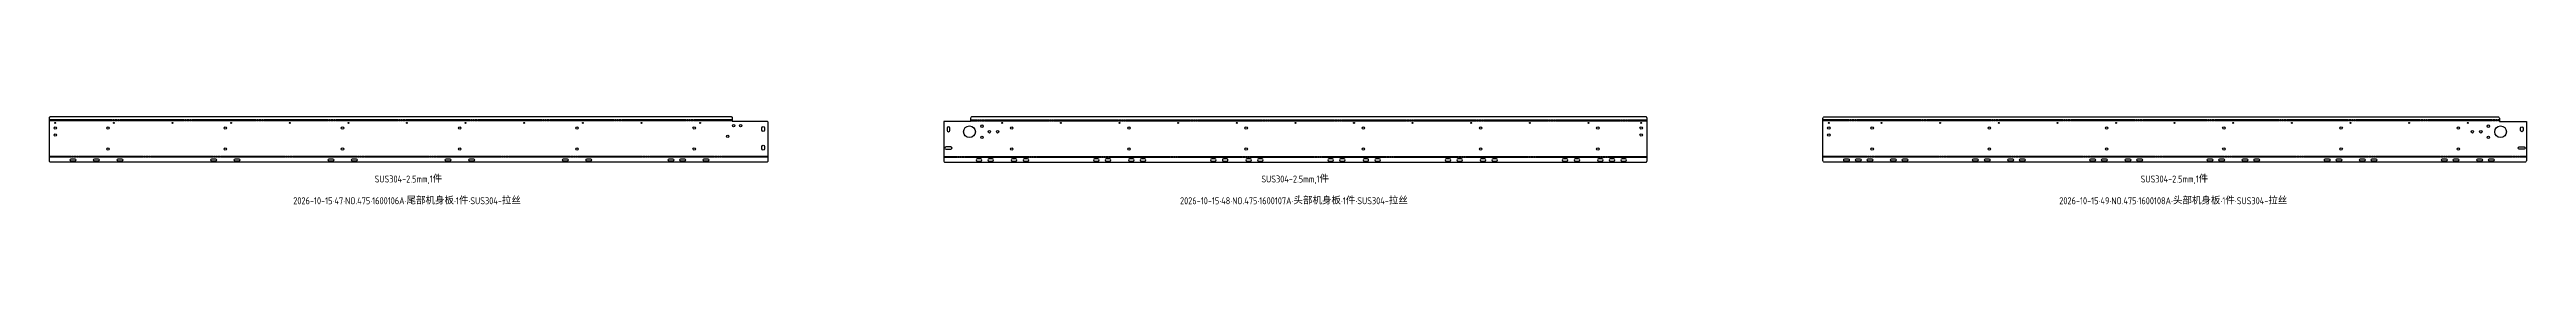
# Model space of a CAD drawing. Header units: inches. Extents: x -1146 to 93018, y 26380 to 28378.
# Drawn here: x 57956 to 68520, y 26431 to 26806 of the extents above; entities that cross this region are included whole.
import ezdxf

# ---------------------------------------------------------------- set-up
doc = ezdxf.new("R2010")
doc.units = ezdxf.units.IN
doc.header["$LTSCALE"] = 0.194989
doc.linetypes.add('CENTER', pattern=[50.8, 31.75, -6.35, 6.35, -6.35])
doc.layers.add('可见 (ISO)', color=7, linetype='Continuous', lineweight=25)
doc.layers.add('折弯线', color=1, linetype='CENTER')
doc.styles.add('Z-English', font='gbenor.shx', dxfattribs={"height": 10, "bigfont": 'hztxt.shx'})

msp = doc.modelspace()

# ---------------------------------------------------------------- linework, layer by layer
at = {"layer": '可见 (ISO)'}
for points in [[(61020, 26616, -0.414214), (61015, 26611), (57961, 26611, -0.414214), (57956, 26616), (57956, 26801, -0.414214), (57961, 26806), (60863, 26806, -0.414214), (60868, 26801), (60868, 26787), (61015, 26787, -0.414214), (61020, 26782)], [(60995, 26748), (60995, 26758, -1), (61006, 26758), (61006, 26748, -1)], [(61770, 26617, 0.414214), (61776, 26611), (64764, 26611, 0.414214), (64770, 26617), (64770, 26799, 0.414214), (64764, 26805), (61891, 26805, 0.414214), (61885, 26799), (61885, 26785), (61770, 26785)], [(61796, 26747), (61796, 26757, 1), (61785, 26757), (61785, 26747, 1)], [(68520, 26617, -0.414214), (68514, 26611), (65526, 26611, -0.414214), (65520, 26617), (65520, 26799, -0.414214), (65526, 26805), (68399, 26805, -0.414214), (68405, 26799), (68405, 26785), (68520, 26785)], [(68495, 26747), (68495, 26757, -1), (68506, 26757), (68506, 26747, -1)], [(58064, 26616), (58049, 26616, -1), (58049, 26625), (58064, 26625, -1)], [(58164, 26616), (58149, 26616, -1), (58149, 26625), (58164, 26625, -1)], [(58264, 26616), (58249, 26616, -1), (58249, 26625), (58264, 26625, -1)], [(58664, 26616), (58649, 26616, -1), (58649, 26625), (58664, 26625, -1)], [(58764, 26616), (58749, 26616, -1), (58749, 26625), (58764, 26625, -1)], [(59164, 26616), (59149, 26616, -1), (59149, 26625), (59164, 26625, -1)], [(59264, 26616), (59249, 26616, -1), (59249, 26625), (59264, 26625, -1)], [(59664, 26616), (59649, 26616, -1), (59649, 26625), (59664, 26625, -1)], [(59764, 26616), (59749, 26616, -1), (59749, 26625), (59764, 26625, -1)], [(60164, 26616), (60149, 26616, -1), (60149, 26625), (60164, 26625, -1)], [(60264, 26616), (60249, 26616, -1), (60249, 26625), (60264, 26625, -1)], [(60614, 26616), (60599, 26616, -1), (60599, 26625), (60614, 26625, -1)], [(60664, 26616), (60649, 26616, -1), (60649, 26625), (60664, 26625, -1)], [(60764, 26616), (60749, 26616, -1), (60749, 26625), (60764, 26625, -1)], [(60995, 26668), (60995, 26678, -1), (61006, 26678), (61006, 26668, -1)], [(61780, 26666), (61800, 26666, 1), (61800, 26677), (61780, 26677, 1)], [(61913, 26616), (61928, 26616, 1), (61928, 26625), (61913, 26625, 1)], [(61963, 26616), (61978, 26616, 1), (61978, 26625), (61963, 26625, 1)], [(62063, 26616), (62078, 26616, 1), (62078, 26625), (62063, 26625, 1)], [(62113, 26616), (62128, 26616, 1), (62128, 26625), (62113, 26625, 1)], [(62413, 26616), (62428, 26616, 1), (62428, 26625), (62413, 26625, 1)], [(62463, 26616), (62478, 26616, 1), (62478, 26625), (62463, 26625, 1)], [(62563, 26616), (62578, 26616, 1), (62578, 26625), (62563, 26625, 1)], [(62613, 26616), (62628, 26616, 1), (62628, 26625), (62613, 26625, 1)], [(62913, 26616), (62928, 26616, 1), (62928, 26625), (62913, 26625, 1)], [(62963, 26616), (62978, 26616, 1), (62978, 26625), (62963, 26625, 1)], [(63063, 26616), (63078, 26616, 1), (63078, 26625), (63063, 26625, 1)], [(63113, 26616), (63128, 26616, 1), (63128, 26625), (63113, 26625, 1)], [(63413, 26616), (63428, 26616, 1), (63428, 26625), (63413, 26625, 1)], [(63463, 26616), (63478, 26616, 1), (63478, 26625), (63463, 26625, 1)], [(63563, 26616), (63578, 26616, 1), (63578, 26625), (63563, 26625, 1)], [(63613, 26616), (63628, 26616, 1), (63628, 26625), (63613, 26625, 1)], [(63913, 26616), (63928, 26616, 1), (63928, 26625), (63913, 26625, 1)], [(63963, 26616), (63978, 26616, 1), (63978, 26625), (63963, 26625, 1)], [(64063, 26616), (64078, 26616, 1), (64078, 26625), (64063, 26625, 1)], [(64113, 26616), (64128, 26616, 1), (64128, 26625), (64113, 26625, 1)], [(64413, 26616), (64428, 26616, 1), (64428, 26625), (64413, 26625, 1)], [(64463, 26616), (64478, 26616, 1), (64478, 26625), (64463, 26625, 1)], [(64563, 26616), (64578, 26616, 1), (64578, 26625), (64563, 26625, 1)], [(64613, 26616), (64628, 26616, 1), (64628, 26625), (64613, 26625, 1)], [(64663, 26616), (64678, 26616, 1), (64678, 26625), (64663, 26625, 1)], [(65628, 26616), (65613, 26616, -1), (65613, 26625), (65628, 26625, -1)], [(65678, 26616), (65663, 26616, -1), (65663, 26625), (65678, 26625, -1)], [(65728, 26616), (65713, 26616, -1), (65713, 26625), (65728, 26625, -1)], [(65828, 26616), (65813, 26616, -1), (65813, 26625), (65828, 26625, -1)], [(65878, 26616), (65863, 26616, -1), (65863, 26625), (65878, 26625, -1)], [(66178, 26616), (66163, 26616, -1), (66163, 26625), (66178, 26625, -1)], [(66228, 26616), (66213, 26616, -1), (66213, 26625), (66228, 26625, -1)], [(66328, 26616), (66313, 26616, -1), (66313, 26625), (66328, 26625, -1)], [(66378, 26616), (66363, 26616, -1), (66363, 26625), (66378, 26625, -1)], [(66678, 26616), (66663, 26616, -1), (66663, 26625), (66678, 26625, -1)], [(66728, 26616), (66713, 26616, -1), (66713, 26625), (66728, 26625, -1)], [(66828, 26616), (66813, 26616, -1), (66813, 26625), (66828, 26625, -1)], [(66878, 26616), (66863, 26616, -1), (66863, 26625), (66878, 26625, -1)], [(67178, 26616), (67163, 26616, -1), (67163, 26625), (67178, 26625, -1)], [(67228, 26616), (67213, 26616, -1), (67213, 26625), (67228, 26625, -1)], [(67328, 26616), (67313, 26616, -1), (67313, 26625), (67328, 26625, -1)], [(67378, 26616), (67363, 26616, -1), (67363, 26625), (67378, 26625, -1)], [(67678, 26616), (67663, 26616, -1), (67663, 26625), (67678, 26625, -1)], [(67728, 26616), (67713, 26616, -1), (67713, 26625), (67728, 26625, -1)], [(67828, 26616), (67813, 26616, -1), (67813, 26625), (67828, 26625, -1)], [(67878, 26616), (67863, 26616, -1), (67863, 26625), (67878, 26625, -1)], [(68178, 26616), (68163, 26616, -1), (68163, 26625), (68178, 26625, -1)], [(68228, 26616), (68213, 26616, -1), (68213, 26625), (68228, 26625, -1)], [(68328, 26616), (68313, 26616, -1), (68313, 26625), (68328, 26625, -1)], [(68378, 26616), (68363, 26616, -1), (68363, 26625), (68378, 26625, -1)], [(68510, 26666), (68490, 26666, -1), (68490, 26677), (68510, 26677, -1)]]:
    msp.add_lwpolyline(points, format="xyb", close=True, dxfattribs=at)
for centre, radius in [((57981, 26757), 5.25), ((57981, 26727), 5.25), ((57981, 26779), 2.07), ((58206, 26757), 5.25), ((58231, 26779), 2.07), ((58481, 26779), 2.07), ((58706, 26757), 5.25), ((58731, 26779), 2.07), ((58981, 26779), 2.07), ((59206, 26757), 5.25), ((59231, 26779), 2.07), ((59481, 26779), 2.07), ((59706, 26757), 5.25), ((59731, 26779), 2.07), ((59981, 26779), 2.07), ((60206, 26757), 5.25), ((60231, 26779), 2.07), ((60481, 26779), 2.07), ((60706, 26757), 5.25), ((60731, 26779), 2.07), ((60849, 26722), 5.25), ((60874, 26767), 5.25), ((60904, 26767), 5.25), ((61880, 26741), 25), ((61933, 26765), 5.25), ((61965, 26741), 5.25), ((62000, 26741), 5.25), ((62020, 26779), 2.07), ((62060, 26757), 5.25), ((62270, 26779), 2.07), ((62520, 26779), 2.07), ((62560, 26757), 5.25), ((62770, 26779), 2.07), ((63020, 26779), 2.07), ((63060, 26757), 5.25), ((63270, 26779), 2.07), ((63520, 26779), 2.07), ((63560, 26757), 5.25), ((63770, 26779), 2.07), ((64020, 26779), 2.07), ((64060, 26757), 5.25), ((64270, 26779), 2.07), ((64520, 26779), 2.07), ((64560, 26757), 5.25), ((64745, 26757), 5.25), ((64745, 26727), 5.25), ((64745, 26779), 2.07), ((65545, 26757), 5.25), ((65545, 26727), 5.25), ((65545, 26779), 2.07), ((65730, 26757), 5.25), ((65770, 26779), 2.07), ((66020, 26779), 2.07), ((66230, 26757), 5.25), ((66270, 26779), 2.07), ((66520, 26779), 2.07), ((66730, 26757), 5.25), ((66770, 26779), 2.07), ((67020, 26779), 2.07), ((67230, 26757), 5.25), ((67270, 26779), 2.07), ((67520, 26779), 2.07), ((67730, 26757), 5.25), ((67770, 26779), 2.07), ((68020, 26779), 2.07), ((68230, 26757), 5.25), ((68270, 26779), 2.07), ((68290, 26741), 5.25), ((68326, 26741), 5.25), ((68358, 26765), 5.25), ((68410, 26741), 25), ((58206, 26667), 5.25), ((58706, 26667), 5.25), ((59206, 26667), 5.25), ((59706, 26667), 5.25), ((60206, 26667), 5.25), ((60706, 26667), 5.25), ((61933, 26717), 5.25), ((62060, 26667), 5.25), ((62560, 26667), 5.25), ((63060, 26667), 5.25), ((63560, 26667), 5.25), ((64060, 26667), 5.25), ((64560, 26667), 5.25), ((65730, 26667), 5.25), ((66230, 26667), 5.25), ((66730, 26667), 5.25), ((67230, 26667), 5.25), ((67730, 26667), 5.25), ((68230, 26667), 5.25), ((68358, 26717), 5.25)]:
    msp.add_circle(centre, radius, dxfattribs=at)
at = {"layer": '折弯线', "color": 5, "linetype": 'CENTER'}
for points in [[(60868, 26792), (57956, 26792)], [(60868, 26788), (57956, 26788)], [(61885, 26792), (64770, 26792)], [(61885, 26788), (64770, 26788)], [(68405, 26792), (65520, 26792)], [(68405, 26788), (65520, 26788)], [(61020, 26636), (57956, 26636)], [(61020, 26632), (57956, 26632)], [(61770, 26636), (64770, 26636)], [(61770, 26632), (64770, 26632)], [(68520, 26636), (65520, 26636)], [(68520, 26632), (65520, 26632)]]:
    msp.add_lwpolyline(points, dxfattribs=at)
at = {"layer": '折弯线', "color": 1, "linetype": 'CENTER', "ltscale": 0.5}
for points in [[(60868, 26790), (57956, 26790)], [(61885, 26790), (64770, 26790)], [(68405, 26790), (65520, 26790)], [(61020, 26634), (57956, 26634)], [(61770, 26634), (64770, 26634)], [(68520, 26634), (65520, 26634)]]:
    msp.add_lwpolyline(points, dxfattribs=at)

# ---------------------------------------------------------------- texts
at = {"color": 3, "style": 'Z-English'}
for p in [(59343, 26524), (63125, 26524), (66875, 26524)]:
    msp.add_text('SUS304-2.5mm,1件', height=30, dxfattribs=at).set_placement(p)
at = {"color": 2, "style": 'Z-English'}
for s, p in [('2026-10-15·47·NO.475·1600106A·尾部机身板·1件·SUS304-拉丝', (58996, 26431)), ('2026-10-15·48·NO.475·1600107A·头部机身板·1件·SUS304-拉丝', (62778, 26431)), ('2026-10-15·49·NO.475·1600108A·头部机身板·1件·SUS304-拉丝', (66528, 26431))]:
    msp.add_text(s, height=30, dxfattribs=at).set_placement(p)

doc.saveas('drawing.dxf')
